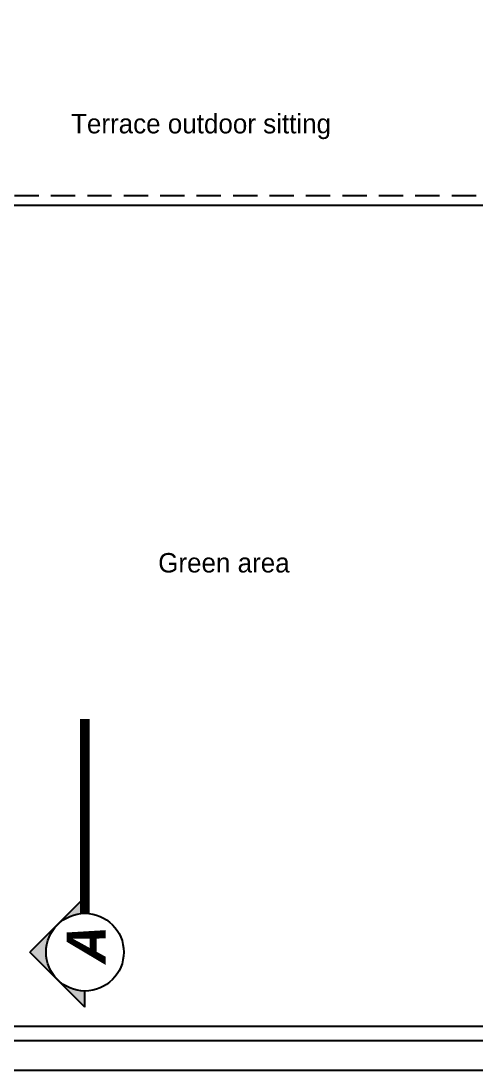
# Model space of a CAD drawing. Header units: millimetres. Extents: x 118878 to 201916, y 10986 to 20993.
# Drawn here: x 192440 to 192908, y 15463 to 16543 of the extents above; entities that cross this region are included whole.
import ezdxf
from ezdxf.enums import TextEntityAlignment as Align

# ---------------------------------------------------------------- set-up
doc = ezdxf.new("R2010")
doc.units = ezdxf.units.MM
doc.header["$LTSCALE"] = 100
doc.linetypes.add('DASHDOT', pattern=[1, 0.5, -0.25, 0, -0.25])
doc.linetypes.add('DASHED2', pattern=[0.375, 0.25, -0.125])
for name, color, linetype in [('2', 2, 'Continuous'), ('3', 3, 'Continuous'), ('4', 4, 'Continuous'), ('bou', 4, 'Continuous'), ('text', 201, 'Continuous'), ('TOOLS', 1, 'Continuous')]:
    doc.layers.add(name, color=color, linetype=linetype)
doc.styles.add('textstyle10', font='')
doc.styles.add('textstyle3', font='')
doc.styles.get('textstyle10').set_extended_font_data('Segoe UI Black', italic=True, bold=True)
doc.styles.get('textstyle3').set_extended_font_data('Andalus')

# ---------------------------------------------------------------- blocks, each defined once
blk = doc.blocks.new('SEC-SSS1')
at = {"layer": 'TOOLS', "transparency": 33554687}
h = blk.add_hatch(color=3, dxfattribs=at)
edge = h.paths.add_edge_path(flags=0)
edge.add_line((56.56854249492608, -56.56854249492608), (28.28427124746668, -28.28427124747327))
edge.add_arc((6.75e-13, -56.56854249493011), 39.99999999999932, 0, 44.99999999999068, ccw=False)
edge.add_arc((-2.3448e-12, -56.56854249493585), 40.00000000000234, 314.9999999999963, 360, ccw=False)
edge.add_line((28.2842712474594, -84.85281374240122), (56.56854249492608, -56.56854249492608))
edge = h.paths.add_edge_path(flags=0)
edge.add_arc((-1.3038e-12, -56.56854249493977), 39.99999999999883, 270.0000000000019, 314.99999999999926, ccw=False)
edge.add_line((3.3e-15, -96.56854249493861), (0, -113.137084989847))
edge.add_line((0, -113.137084989847), (28.28427124745939, -84.85281374240122))
edge = h.paths.add_edge_path(flags=0)
edge.add_line((0, 0), (0, -16.56854249493458))
edge.add_arc((1.6502e-12, -56.56854249494063), 40.00000000000606, 45.000000000002274, 90.00000000000227, ccw=False)
edge.add_line((28.28427124746668, -28.28427124747328), (0, 0))
at = {"layer": 'TOOLS', "color": 3}
for p, q in [((0, 0), (0, -16.56854249493458)), ((0, 0), (56.56854249492608, -56.56854249492608)), ((-7.276e-12, -113.1370849898543), (56.56854249492608, -56.56854249492608))]:
    blk.add_line(p, q, dxfattribs=at)
at = {"layer": 'TOOLS', "color": 3, "linetype": 'DASHDOT', "const_width": 10}
blk.add_lwpolyline([(0, -96.56854249493861), (0, -296.5685424949386)], dxfattribs=at)
at = {"layer": 'TOOLS', "color": 3}
blk.add_circle((0, -56.56854249493659), 40.00000000000201, dxfattribs=at)
blk = doc.blocks.new('SEC-S-N-1')
at = {"layer": '3', "rotation": 180}
blk.add_blockref('SEC-SSS1', (724.9999999999709, -2665.238030274417), dxfattribs=at)
at = {"layer": 'TOOLS', "style": 'textstyle10'}
blk.add_text('A', height=40, rotation=90, dxfattribs=at).set_placement((726.4178898256796, -2603.969540273236), align=Align.MIDDLE)

msp = doc.modelspace()

# ---------------------------------------------------------------- linework, layer by layer
at = {"layer": '2'}
msp.add_lwpolyline([(192880.9799632381, 17022.9658254211), (193105.9799632381, 17022.9658254211), (193105.9799632381, 16352.96584923059), (192140.9799632381, 16352.96584923059), (192140.9799632381, 16562.96584923047), (191795.9799632381, 16562.96584923047)], dxfattribs=at)
at = {"layer": '2', "linetype": 'DASHED2'}
msp.add_lwpolyline([(192880.9799632381, 17012.9658254211), (193095.9799632381, 17012.9658254211), (193095.9799632381, 16362.96584923059), (192150.9799632381, 16362.96584923059), (192150.9799632381, 16572.96584923047), (191860.9799632381, 16572.96584923047)], dxfattribs=at)
at = {"layer": '3'}
msp.add_lwpolyline([(190915.9799632381, 15462.96584923059), (193915.9799632381, 15462.96584923059), (193915.9799632381, 18462.96584923059), (190915.9799632381, 18462.96584923059)], close=True, dxfattribs=at)
at = {"layer": '4'}
msp.add_lwpolyline([(191795.9799632381, 16572.96584923047), (191795.9799632381, 15507.96584923059), (193165.9799632381, 15507.96584923059), (193165.9799632381, 17592.96584923059), (193180.9799632381, 17592.96584923059), (193180.9799632381, 15492.96584923059), (191780.9799632381, 15492.96584923059), (191780.9799632381, 16572.96584923047)], dxfattribs=at)
at = {"layer": 'bou', "color": 1}
msp.add_lwpolyline([(191780.9799632381, 18192.96584923059), (193180.9799632381, 18192.96584923059), (193180.9799632381, 15492.96584923059), (191780.9799632381, 15492.96584923059)], close=True, dxfattribs=at)

# ---------------------------------------------------------------- block references
at = {"layer": '3'}
msp.add_blockref('SEC-S-N-1', (191780.9799632381, 18192.96584923059), dxfattribs=at)

# ---------------------------------------------------------------- texts
at = {"layer": 'text', "style": 'textstyle3'}
for s, p in [('Terrace outdoor sitting', (192491.7231160656, 16427.24684929056)), ('Green area', (192581.4008005956, 15975.1913989007))]:
    msp.add_text(s, height=20, dxfattribs=at).set_placement(p)

doc.saveas('drawing.dxf')
